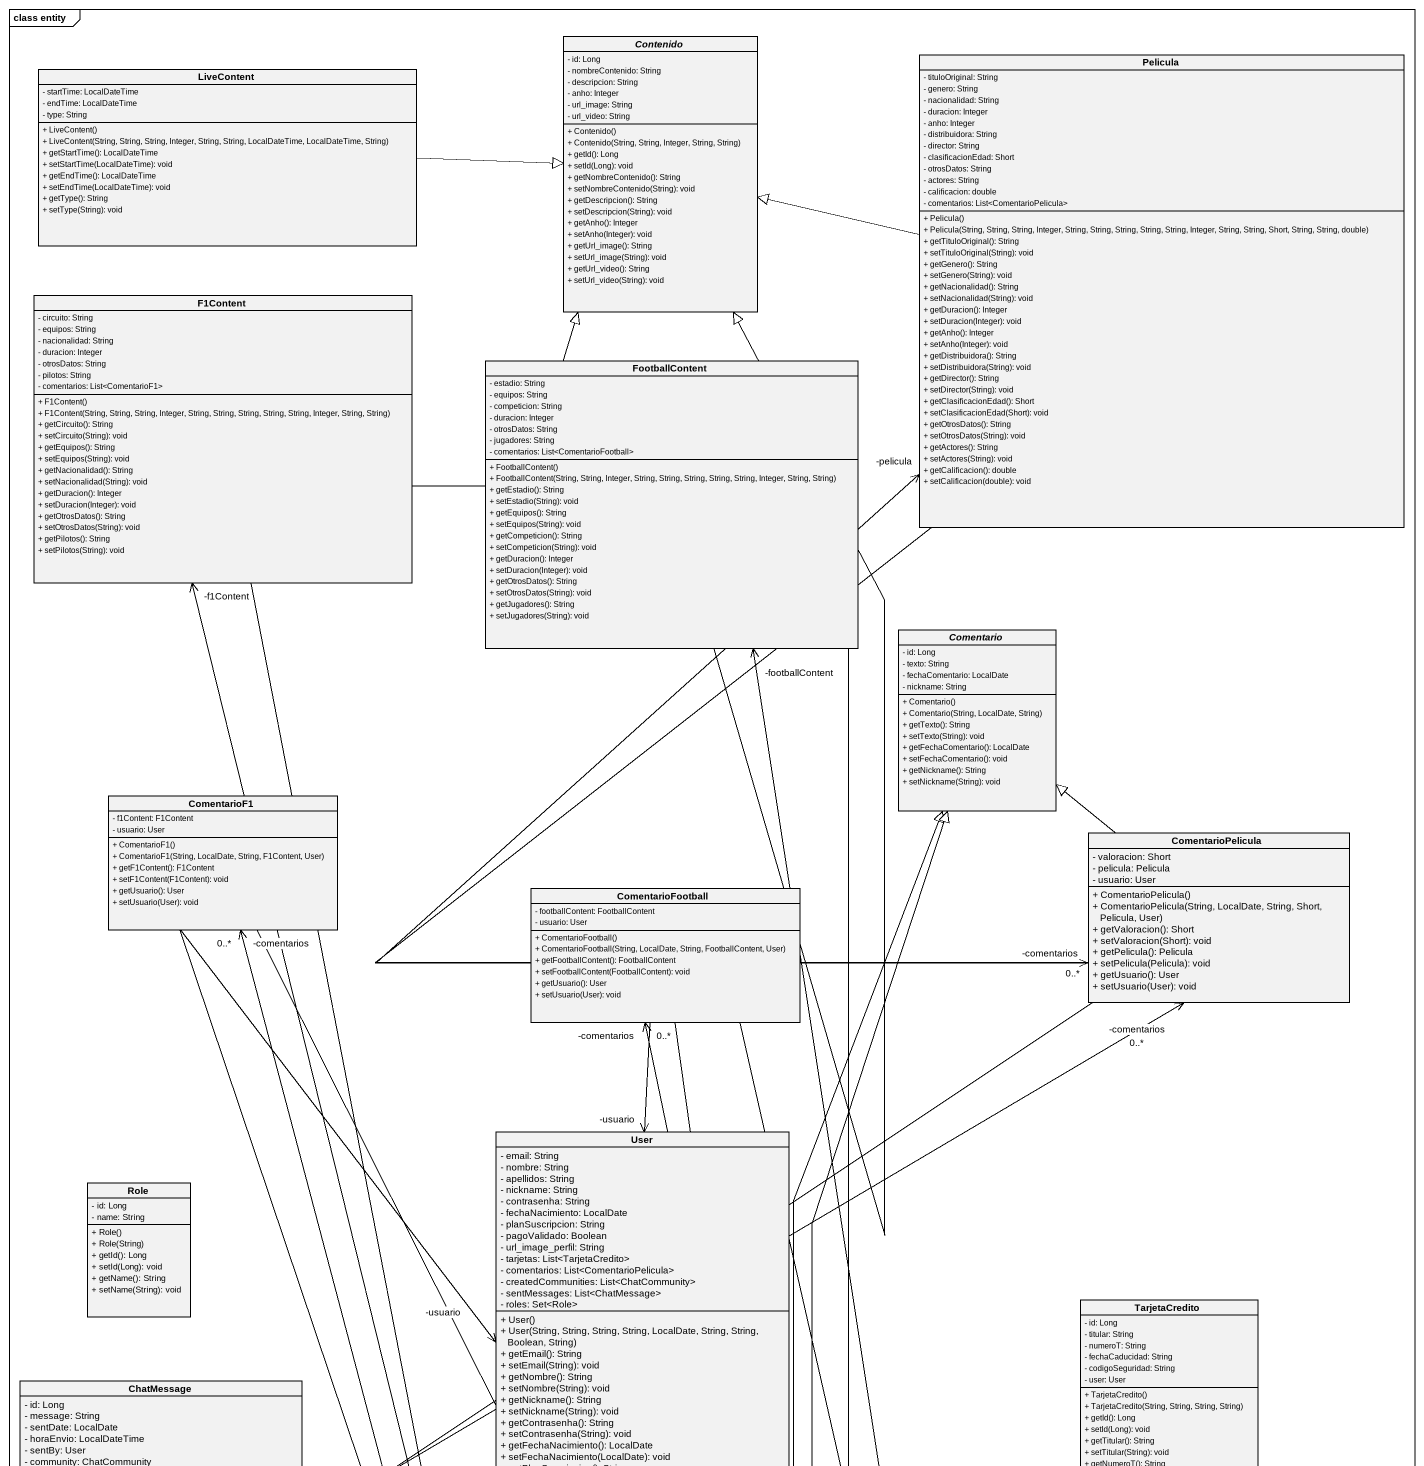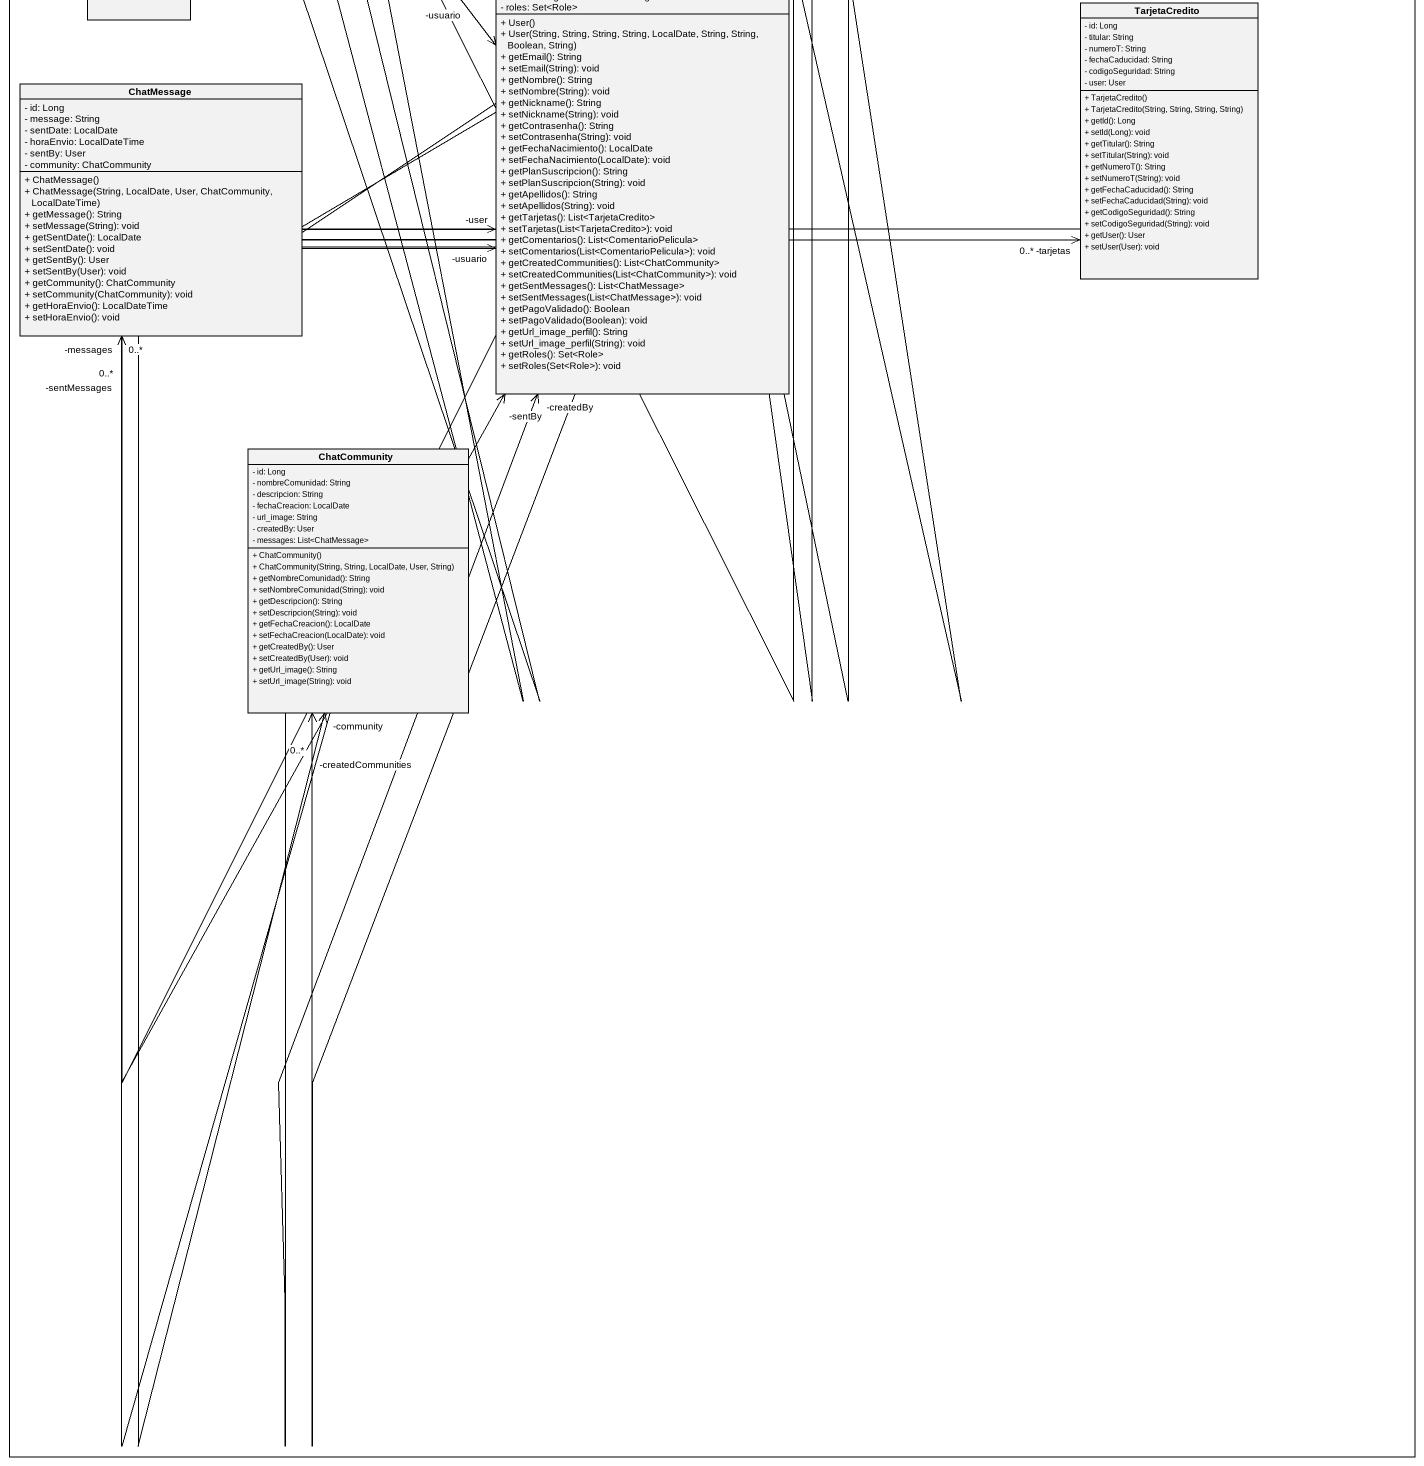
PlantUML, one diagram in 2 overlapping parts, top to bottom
@startuml
mainframe class entity
hide circle
hide empty members
skinparam classAttributeIconSize 0
abstract class Contenido {
  - id: Long
  - nombreContenido: String
  - descripcion: String
  - anho: Integer
  - url_image: String
  - url_video: String
  + Contenido()
  + Contenido(String, String, Integer, String, String)
  + getId(): Long
  + setId(Long): void
  + getNombreContenido(): String
  + setNombreContenido(String): void
  + getDescripcion(): String
  + setDescripcion(String): void
  + getAnho(): Integer
  + setAnho(Integer): void
  + getUrl_image(): String
  + setUrl_image(String): void
  + getUrl_video(): String
  + setUrl_video(String): void
}
class Pelicula {
  - tituloOriginal: String
  - genero: String
  - nacionalidad: String
  - duracion: Integer
  - anho: Integer
  - distribuidora: String
  - director: String
  - clasificacionEdad: Short
  - otrosDatos: String
  - actores: String
  - calificacion: double
  - comentarios: List<ComentarioPelicula>
  + Pelicula()
  + Pelicula(String, String, String, Integer, String, String, String, String, String, Integer, String, String, Short, String, String, double)
  + getTituloOriginal(): String
  + setTituloOriginal(String): void
  + getGenero(): String
  + setGenero(String): void
  + getNacionalidad(): String
  + setNacionalidad(String): void
  + getDuracion(): Integer
  + setDuracion(Integer): void
  + getAnho(): Integer
  + setAnho(Integer): void
  + getDistribuidora(): String
  + setDistribuidora(String): void
  + getDirector(): String
  + setDirector(String): void
  + getClasificacionEdad(): Short
  + setClasificacionEdad(Short): void
  + getOtrosDatos(): String
  + setOtrosDatos(String): void
  + getActores(): String
  + setActores(String): void
  + getCalificacion(): double
  + setCalificacion(double): void
}
class LiveContent {
  - startTime: LocalDateTime
  - endTime: LocalDateTime
  - type: String
  + LiveContent()
  + LiveContent(String, String, String, Integer, String, String, LocalDateTime, LocalDateTime, String)
  + getStartTime(): LocalDateTime
  + setStartTime(LocalDateTime): void
  + getEndTime(): LocalDateTime
  + setEndTime(LocalDateTime): void
  + getType(): String
  + setType(String): void
}
class F1Content {
  - circuito: String
  - equipos: String
  - nacionalidad: String
  - duracion: Integer
  - otrosDatos: String
  - pilotos: String
  - comentarios: List<ComentarioF1>
  + F1Content()
  + F1Content(String, String, String, Integer, String, String, String, String, String, Integer, String, String)
  + getCircuito(): String
  + setCircuito(String): void
  + getEquipos(): String
  + setEquipos(String): void
  + getNacionalidad(): String
  + setNacionalidad(String): void
  + getDuracion(): Integer
  + setDuracion(Integer): void
  + getOtrosDatos(): String
  + setOtrosDatos(String): void
  + getPilotos(): String
  + setPilotos(String): void
}
class FootballContent {
  - estadio: String
  - equipos: String
  - competicion: String
  - duracion: Integer
  - otrosDatos: String
  - jugadores: String
  - comentarios: List<ComentarioFootball>
  + FootballContent()
  + FootballContent(String, String, Integer, String, String, String, String, String, Integer, String, String)
  + getEstadio(): String
  + setEstadio(String): void
  + getEquipos(): String
  + setEquipos(String): void
  + getCompeticion(): String
  + setCompeticion(String): void
  + getDuracion(): Integer
  + setDuracion(Integer): void
  + getOtrosDatos(): String
  + setOtrosDatos(String): void
  + getJugadores(): String
  + setJugadores(String): void
}
abstract class Comentario {
  - id: Long
  - texto: String
  - fechaComentario: LocalDate
  - nickname: String
  + Comentario()
  + Comentario(String, LocalDate, String)
  + getTexto(): String
  + setTexto(String): void
  + getFechaComentario(): LocalDate
  + setFechaComentario(): void
  + getNickname(): String
  + setNickname(String): void
}
class ComentarioF1 {
  - f1Content: F1Content
  - usuario: User
  + ComentarioF1()
  + ComentarioF1(String, LocalDate, String, F1Content, User)
  + getF1Content(): F1Content
  + setF1Content(F1Content): void
  + getUsuario(): User
  + setUsuario(User): void
}
class ComentarioPelicula {
  - valoracion: Short
  - pelicula: Pelicula
  - usuario: User
  + ComentarioPelicula()
  + ComentarioPelicula(String, LocalDate, String, Short, Pelicula, User)
  + getValoracion(): Short
  + setValoracion(Short): void
  + getPelicula(): Pelicula
  + setPelicula(Pelicula): void
  + getUsuario(): User
  + setUsuario(User): void
}
class ComentarioFootball {
  - footballContent: FootballContent
  - usuario: User
  + ComentarioFootball()
  + ComentarioFootball(String, LocalDate, String, FootballContent, User)
  + getFootballContent(): FootballContent
  + setFootballContent(FootballContent): void
  + getUsuario(): User
  + setUsuario(User): void
}
class User {
  - email: String
  - nombre: String
  - apellidos: String
  - nickname: String
  - contrasenha: String
  - fechaNacimiento: LocalDate
  - planSuscripcion: String
  - pagoValidado: Boolean
  - url_image_perfil: String
  - tarjetas: List<TarjetaCredito>
  - comentarios: List<ComentarioPelicula>
  - createdCommunities: List<ChatCommunity>
  - sentMessages: List<ChatMessage>
  - roles: Set<Role>
  + User()
  + User(String, String, String, String, LocalDate, String, String, Boolean, String)
  + getEmail(): String
  + setEmail(String): void
  + getNombre(): String
  + setNombre(String): void
  + getNickname(): String
  + setNickname(String): void
  + getContrasenha(): String
  + setContrasenha(String): void
  + getFechaNacimiento(): LocalDate
  + setFechaNacimiento(LocalDate): void
  + getPlanSuscripcion(): String
  + setPlanSuscripcion(String): void
  + getApellidos(): String
  + setApellidos(String): void
  + getTarjetas(): List<TarjetaCredito>
  + setTarjetas(List<TarjetaCredito>): void
  + getComentarios(): List<ComentarioPelicula>
  + setComentarios(List<ComentarioPelicula>): void
  + getCreatedCommunities(): List<ChatCommunity>
  + setCreatedCommunities(List<ChatCommunity>): void
  + getSentMessages(): List<ChatMessage>
  + setSentMessages(List<ChatMessage>): void
  + getPagoValidado(): Boolean
  + setPagoValidado(Boolean): void
  + getUrl_image_perfil(): String
  + setUrl_image_perfil(String): void
  + getRoles(): Set<Role>
  + setRoles(Set<Role>): void
}
class Role {
  - id: Long
  - name: String
  + Role()
  + Role(String)
  + getId(): Long
  + setId(Long): void
  + getName(): String
  + setName(String): void
}
class TarjetaCredito {
  - id: Long
  - titular: String
  - numeroT: String
  - fechaCaducidad: String
  - codigoSeguridad: String
  - user: User
  + TarjetaCredito()
  + TarjetaCredito(String, String, String, String)
  + getId(): Long
  + setId(Long): void
  + getTitular(): String
  + setTitular(String): void
  + getNumeroT(): String
  + setNumeroT(String): void
  + getFechaCaducidad(): String
  + setFechaCaducidad(String): void
  + getCodigoSeguridad(): String
  + setCodigoSeguridad(String): void
  + getUser(): User
  + setUser(User): void
}
class ChatMessage {
  - id: Long
  - message: String
  - sentDate: LocalDate
  - horaEnvio: LocalDateTime
  - sentBy: User
  - community: ChatCommunity
  + ChatMessage()
  + ChatMessage(String, LocalDate, User, ChatCommunity, LocalDateTime)
  + getMessage(): String
  + setMessage(String): void
  + getSentDate(): LocalDate
  + setSentDate(): void
  + getSentBy(): User
  + setSentBy(User): void
  + getCommunity(): ChatCommunity
  + setCommunity(ChatCommunity): void
  + getHoraEnvio(): LocalDateTime
  + setHoraEnvio(): void
}
class ChatCommunity {
  - id: Long
  - nombreComunidad: String
  - descripcion: String
  - fechaCreacion: LocalDate
  - url_image: String
  - createdBy: User
  - messages: List<ChatMessage>
  + ChatCommunity()
  + ChatCommunity(String, String, LocalDate, User, String)
  + getNombreComunidad(): String
  + setNombreComunidad(String): void
  + getDescripcion(): String
  + setDescripcion(String): void
  + getFechaCreacion(): LocalDate
  + setFechaCreacion(LocalDate): void
  + getCreatedBy(): User
  + setCreatedBy(User): void
  + getUrl_image(): String
  + setUrl_image(String): void
}
Pelicula -left-|> Contenido
Pelicula --> "-comentarios\n0..*" ComentarioPelicula
LiveContent -right-|> Contenido
F1Content -up-|> Contenido
F1Content --> "-comentarios\n0..*" ComentarioF1
FootballContent -up-|> Contenido
FootballContent --> "-comentarios\n0..*" ComentarioFootball
ComentarioF1 -up-> "-f1Content" F1Content
ComentarioF1 -right-|> Comentario
ComentarioF1 --> "-usuario" User
ComentarioPelicula -up-> "-pelicula" Pelicula
ComentarioPelicula -up-|> Comentario
ComentarioPelicula --> "-usuario" User
ComentarioFootball -up-> "-footballContent" FootballContent
ComentarioFootball -up-|> Comentario
ComentarioFootball --> "-usuario" User
User -up-> "-comentarios\n0..*" ComentarioPelicula
User -right-> "-tarjetas\n0..*" TarjetaCredito
User -left-> "-sentMessages\n0..*" ChatMessage
User --> "-createdCommunities\n0..*" ChatCommunity
TarjetaCredito -left-> "-user" User
ChatMessage -right-> "-sentBy" User
ChatMessage --> "-community" ChatCommunity
ChatCommunity -up-> "-createdBy" User
ChatCommunity -up-> "-messages\n0..*" ChatMessage
@enduml
